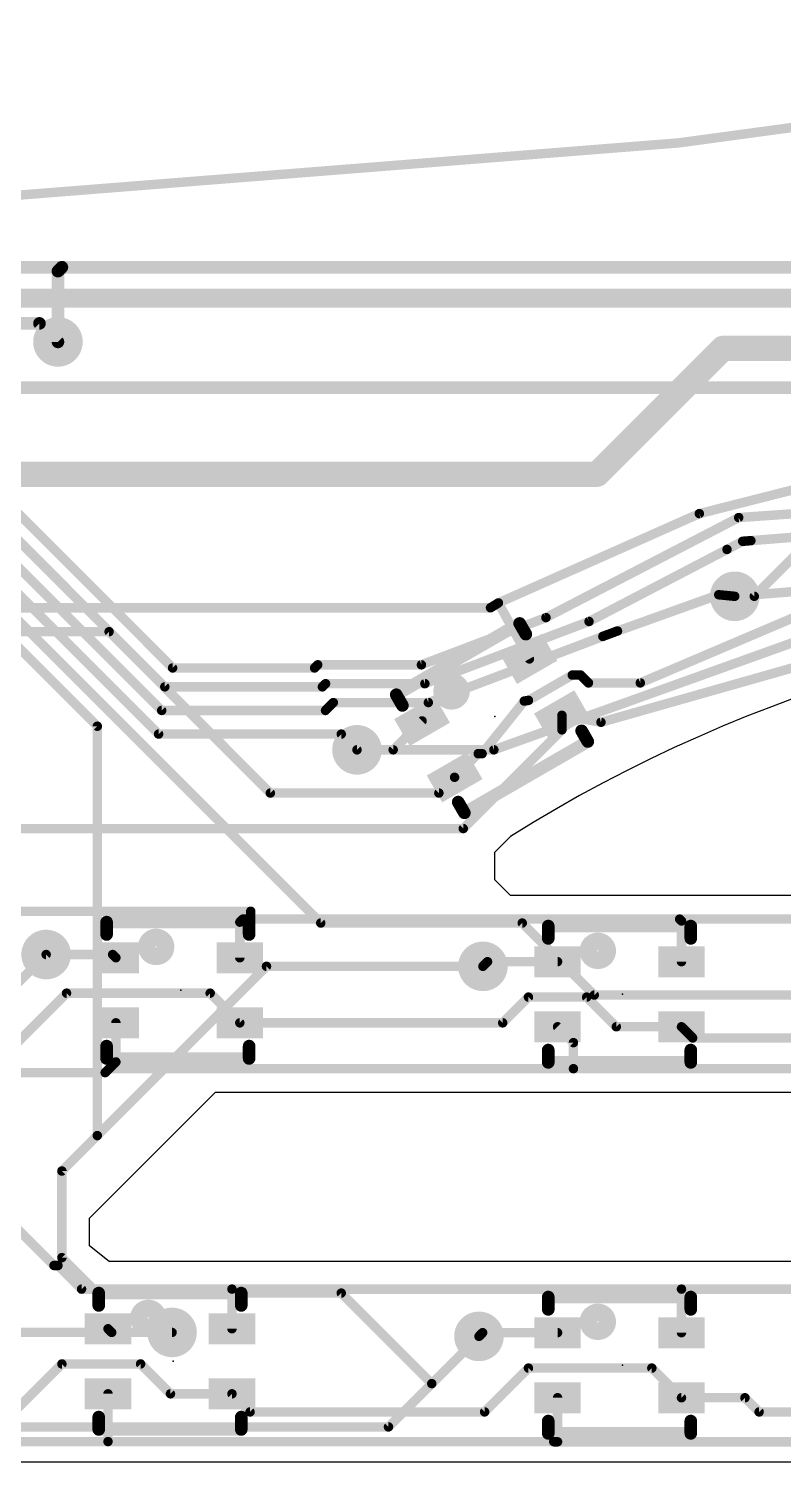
# Model space of a CAD drawing. Extents: x -74 to 74, y -25 to 38.
# Drawn here: x 15.72 to 27.9, y 13.97 to 37.1 of the extents above; entities that cross this region are included whole.
import ezdxf

# ---------------------------------------------------------------- set-up
doc = ezdxf.new("R2010")
doc.units = 0
for name, color, linetype in [('1', 12, 'CONTINUOUS'), ('16', 132, 'CONTINUOUS'), ('18', 110, 'CONTINUOUS'), ('20', 3, 'CONTINUOUS'), ('21', 40, 'CONTINUOUS'), ('23', 40, 'CONTINUOUS')]:
    doc.layers.add(name, color=color, linetype=linetype)

# ---------------------------------------------------------------- blocks, each defined once
blk = doc.blocks.new('RECT')
blk.add_solid([(-0.5, -0.5), (0.5, -0.5), (-0.5, 0.5), (0.5, 0.5)])
blk = doc.blocks.new('ROUNDV')
at = {"const_width": 0.5}
blk.add_lwpolyline([(0, -0.25, 1), (0, 0.25, 1), (0, -0.25)], format="xyb", dxfattribs=at)

msp = doc.modelspace()

# ---------------------------------------------------------------- linework, layer by layer
at = {"layer": '1'}
for points, const_width in [([(6.0012, 32.7487), (54.4368, 32.7487)], 0.3048), ([(11.4508, 32.3423), (15.8941, 32.3423)], 0.2032), ([(15.8941, 32.3423), (16.1925, 32.0438)], 0.2032), ([(24.892, 29.9085), (26.924, 31.9405)], 0.4064), ([(26.924, 31.9405), (53.721, 31.9405)], 0.4064), ([(10.4775, 29.9085), (24.892, 29.9085)], 0.4064), ([(26.543, 29.2735), (29.9777, 30.1465)], 0.1524), ([(23.3002, 27.8332), (26.543, 29.2735)], 0.1524), ([(28.3289, 28.8389), (27.43, 27.94)], 0.1524), ([(27.43, 27.94), (27.1145, 27.94)], 0.1524), ([(23.173, 27.755), (11.9439, 27.755)], 0.1524), ([(23.3002, 27.8332), (23.173, 27.755)], 0.1524), ([(23.8007, 26.9297), (23.3002, 27.8332)], 0.1524), ([(23.3002, 27.8332), (23.3002, 27.8332)], 0.1524), ([(25.5905, 26.543), (28.6007, 27.8246)], 0.1524), ([(11.645, 27.3685), (17.018, 27.3685)], 0.1524), ([(17.018, 27.3685), (19.6202, 24.7663)], 0.1524), ([(24.9555, 25.908), (30.099, 27.3685)], 0.1524), ([(23.7853, 26.2609), (24.4932, 26.6697)], 0.1524), ([(24.4932, 26.6697), (24.6271, 26.6697)], 0.1524), ([(24.6271, 26.6697), (24.7537, 26.543)], 0.1524), ([(24.7537, 26.543), (25.5905, 26.543)], 0.1524), ([(23.7175, 26.2503), (23.0378, 25.4013)], 0.1524), ([(23.7175, 26.2503), (23.7853, 26.2609)], 0.1524), ([(22.0687, 25.9297), (21.6025, 25.4635)], 0.1524), ([(24.9555, 25.908), (24.3257, 26.0203)], 0.1524), ([(24.3257, 26.0203), (24.3257, 25.7862)], 0.1524), ([(24.3257, 25.7862), (22.733, 24.1935)], 0.1524), ([(21.6025, 25.4635), (21.0185, 25.4635)], 0.1524), ([(22.5937, 25.0203), (22.9747, 25.4013)], 0.1524), ([(23.0378, 25.4013), (22.9747, 25.4013)], 0.1524), ([(22.5937, 25.0203), (22.3397, 24.7663)], 0.1524), ([(22.3397, 24.7663), (19.6202, 24.7663)], 0.1524), ([(22.733, 24.1935), (14.7321, 24.1935)], 0.1524), ([(11.811, 22.86), (19.304, 22.86)], 0.1524), ([(19.304, 22.86), (19.304, 22.733)], 0.1524), ([(19.1275, 22.6835), (19.177, 22.733)], 0.1524), ([(19.1275, 22.1095), (19.1275, 22.6835)], 0.1524), ([(19.304, 22.733), (19.177, 22.733)], 0.1524), ([(26.2255, 22.733), (19.304, 22.733)], 0.1524), ([(33.528, 22.733), (26.2255, 22.733)], 0.1524), ([(26.255, 22.7035), (26.2255, 22.733)], 0.1524), ([(26.255, 22.046), (26.255, 22.7035)], 0.1524), ([(17.0755, 22.1615), (16.002, 22.1615)], 0.1524), ([(17.1275, 22.1095), (17.0755, 22.1615)], 0.1524), ([(23.1255, 22.046), (23.0505, 21.971)], 0.1524), ([(24.255, 22.046), (23.1255, 22.046)], 0.1524), ([(15.3543, 20.5613), (16.3311, 21.5381)], 0.1524), ([(16.3311, 21.5381), (18.6489, 21.5381)], 0.1524), ([(18.6489, 21.5381), (19.1275, 21.0595)], 0.1524), ([(23.3702, 21.0595), (23.7853, 21.4746)], 0.1524), ([(23.7853, 21.4746), (24.7247, 21.4746)], 0.1524), ([(24.7247, 21.4746), (25.2033, 20.996)], 0.1524), ([(17.1275, 21.0595), (17.1275, 20.4295)], 0.1524), ([(19.1275, 21.0595), (23.3702, 21.0595)], 0.1524), ([(24.255, 20.996), (24.511, 20.74)], 0.1524), ([(25.2033, 20.996), (26.255, 20.996)], 0.1524), ([(26.255, 20.996), (26.4357, 20.8153)], 0.1524), ([(24.511, 20.74), (24.511, 20.32)], 0.1524), ([(26.4357, 20.8153), (30.2133, 20.8153)], 0.1524), ([(17.018, 20.32), (16.9545, 20.2565)], 0.1524), ([(17.1275, 20.4295), (17.018, 20.32)], 0.1524), ([(24.511, 20.32), (17.018, 20.32)], 0.1524), ([(24.511, 20.32), (31.5595, 20.32)], 0.1524), ([(16.9545, 20.2565), (9.9695, 20.2565)], 0.1524), ([(14.9225, 18.3515), (16.129, 17.145)], 0.1524), ([(16.129, 17.145), (16.1925, 17.145)], 0.1524), ([(16.1925, 17.145), (16.5735, 16.764)], 0.1524), ([(16.5735, 16.764), (19.0005, 16.764)], 0.1524), ([(19.0005, 16.764), (26.255, 16.764)], 0.1524), ([(19.0005, 16.125), (19.0005, 16.764)], 0.1524), ([(26.255, 16.764), (26.255, 16.0615)], 0.1524), ([(26.255, 16.764), (33.401, 16.764)], 0.1524), ([(17.0005, 16.125), (17.06, 16.0655)], 0.1524), ([(18.034, 16.0655), (17.06, 16.0655)], 0.1524), ([(23.0465, 16.0615), (22.987, 16.002)], 0.1524), ([(24.255, 16.0615), (23.0465, 16.0615)], 0.1524), ([(16.256, 15.5575), (15.4178, 14.7193)], 0.1524), ([(16.256, 15.5575), (17.526, 15.5575)], 0.1524), ([(17.526, 15.5575), (18.0085, 15.075)], 0.1524), ([(23.078, 14.7828), (23.7853, 15.4901)], 0.1524), ([(23.7853, 15.4901), (25.7764, 15.4901)], 0.1524), ([(25.7764, 15.4901), (26.255, 15.0115)], 0.1524), ([(17.0005, 15.075), (17.0005, 14.305)], 0.1524), ([(18.0085, 15.075), (19.0005, 15.075)], 0.1524), ([(19.0005, 15.075), (19.2927, 14.7828)], 0.1524), ([(24.255, 15.0115), (24.255, 14.301)], 0.1524), ([(26.255, 15.0115), (27.2795, 15.0115)], 0.1524), ([(27.2795, 15.0115), (27.5082, 14.7828)], 0.1524), ([(19.2927, 14.7828), (23.078, 14.7828)], 0.1524), ([(27.5082, 14.7828), (30.3325, 14.7828)], 0.1524), ([(14.2415, 14.305), (17.0005, 14.305)], 0.1524), ([(17.0005, 14.305), (24.1935, 14.305)], 0.1524), ([(24.1975, 14.301), (24.1935, 14.305)], 0.1524), ([(24.255, 14.301), (24.1975, 14.301)], 0.1524), ([(24.255, 14.301), (31.5095, 14.301)], 0.1524)]:
    msp.add_lwpolyline(points, dxfattribs=dict(at, const_width=const_width))
for points, const_width in [([(15.93, 32.3782, 1), (15.8581, 32.3064)], 0.1016), ([(15.8941, 32.2915, 1), (15.8941, 32.3931)], 0.1016), ([(16.1566, 32.0079, 1), (16.2284, 32.0798)], 0.1016), ([(26.924, 32.0421, 1), (26.924, 31.8389)], 0.2032), ([(26.9958, 31.8687, 1), (26.8522, 32.0123)], 0.2032), ([(24.8202, 29.9803, 1), (24.9638, 29.8367)], 0.2032), ([(24.892, 29.8069, 1), (24.892, 30.0101)], 0.2032), ([(26.5336, 29.3104, 1), (26.5524, 29.2366)], 0.0762), ([(26.5585, 29.2387, 1), (26.5275, 29.3083)], 0.0762), ([(27.1145, 27.9781, 1), (27.1145, 27.9019)], 0.0762), ([(27.4031, 27.9669, 1), (27.457, 27.9131)], 0.0762), ([(27.43, 27.9019, 1), (27.43, 27.9781)], 0.0762), ([(23.153, 27.7875, 1), (23.1929, 27.7226)], 0.0762), ([(23.173, 27.7169, 1), (23.173, 27.7931)], 0.0762), ([(23.3335, 27.8517, 1), (23.2668, 27.8147)], 0.0762), ([(23.2831, 27.8673, 1), (23.3172, 27.7991)], 0.0762), ([(23.2847, 27.868, 1), (23.3157, 27.7984)], 0.0762), ([(23.3201, 27.8007, 1), (23.2802, 27.8657)], 0.0762), ([(23.3172, 27.7992, 1), (23.2832, 27.8673)], 0.0762), ([(17.0449, 27.3954, 1), (16.9911, 27.3416)], 0.0762), ([(17.018, 27.3304, 1), (17.018, 27.4066)], 0.0762), ([(23.7674, 26.9112, 1), (23.834, 26.9481)], 0.0762), ([(24.4932, 26.7078, 1), (24.4932, 26.6316)], 0.0762), ([(24.5122, 26.6367, 1), (24.4741, 26.7026)], 0.0762), ([(24.654, 26.6966, 1), (24.6002, 26.6427)], 0.0762), ([(24.6271, 26.6316, 1), (24.6271, 26.7078)], 0.0762), ([(24.7537, 26.5811, 1), (24.7537, 26.5049)], 0.0762), ([(24.7268, 26.5161, 1), (24.7807, 26.5699)], 0.0762), ([(25.5756, 26.5781, 1), (25.6054, 26.5079)], 0.0762), ([(25.5905, 26.5049, 1), (25.5905, 26.5811)], 0.0762), ([(23.7116, 26.288, 1), (23.7234, 26.2127)], 0.0762), ([(23.7472, 26.2265, 1), (23.6878, 26.2742)], 0.0762), ([(23.7662, 26.2939, 1), (23.8043, 26.2279)], 0.0762), ([(23.7911, 26.2233, 1), (23.7794, 26.2986)], 0.0762), ([(22.0956, 25.9027, 1), (22.0417, 25.9566)], 0.0762), ([(24.3324, 26.0578, 1), (24.319, 25.9828)], 0.0762), ([(24.3638, 26.0203, 1), (24.2876, 26.0203)], 0.0762), ([(24.9451, 25.9447, 1), (24.9659, 25.8713)], 0.0762), ([(24.9488, 25.8705, 1), (24.9622, 25.9455)], 0.0762), ([(24.2876, 25.7862, 1), (24.3638, 25.7862)], 0.0762), ([(24.3527, 25.7593, 1), (24.2988, 25.8132)], 0.0762), ([(21.0185, 25.5016, 1), (21.0185, 25.4254)], 0.0762), ([(21.5756, 25.4904, 1), (21.6295, 25.4366)], 0.0762), ([(21.6025, 25.4254, 1), (21.6025, 25.5016)], 0.0762), ([(22.9747, 25.4394, 1), (22.9747, 25.3632)], 0.0762), ([(23.0016, 25.3744, 1), (22.9477, 25.4283)], 0.0762), ([(23.0081, 25.4251, 1), (23.0675, 25.3775)], 0.0762), ([(23.0378, 25.3632, 1), (23.0378, 25.4394)], 0.0762), ([(22.5667, 25.0473, 1), (22.6206, 24.9934)], 0.0762), ([(22.6206, 24.9934, 1), (22.5667, 25.0473)], 0.0762), ([(19.6202, 24.8044, 1), (19.6202, 24.7282)], 0.0762), ([(19.5932, 24.7394, 1), (19.6471, 24.7933)], 0.0762), ([(22.3127, 24.7933, 1), (22.3666, 24.7394)], 0.0762), ([(22.3397, 24.7282, 1), (22.3397, 24.8044)], 0.0762), ([(22.7061, 24.2204, 1), (22.7599, 24.1666)], 0.0762), ([(22.733, 24.1554, 1), (22.733, 24.2316)], 0.0762), ([(19.3421, 22.86, 1), (19.2659, 22.86)], 0.0762), ([(19.304, 22.8219, 1), (19.304, 22.8981)], 0.0762), ([(19.1656, 22.6835, 1), (19.0894, 22.6835)], 0.0762), ([(19.1006, 22.7104, 1), (19.1544, 22.6566)], 0.0762), ([(19.177, 22.7711, 1), (19.177, 22.6949)], 0.0762), ([(19.2039, 22.7061, 1), (19.1501, 22.7599)], 0.0762), ([(19.304, 22.7711, 1), (19.304, 22.6949)], 0.0762), ([(19.2659, 22.733, 1), (19.3421, 22.733)], 0.0762), ([(19.304, 22.6949, 1), (19.304, 22.7711)], 0.0762), ([(26.2255, 22.7711, 1), (26.2255, 22.6949)], 0.0762), ([(26.2524, 22.7599, 1), (26.1986, 22.7061)], 0.0762), ([(26.2931, 22.7035, 1), (26.2169, 22.7035)], 0.0762), ([(26.2255, 22.6949, 1), (26.2255, 22.7711)], 0.0762), ([(26.2281, 22.6766, 1), (26.2819, 22.7304)], 0.0762), ([(16.002, 22.1996, 1), (16.002, 22.1234)], 0.0762), ([(17.1024, 22.1884, 1), (17.0486, 22.1346)], 0.0762), ([(17.0755, 22.1234, 1), (17.0755, 22.1996)], 0.0762), ([(17.1006, 22.0826, 1), (17.1544, 22.1364)], 0.0762), ([(19.0894, 22.1095, 1), (19.1656, 22.1095)], 0.0762), ([(23.0236, 21.9979, 1), (23.0774, 21.9441)], 0.0762), ([(23.1255, 22.0841, 1), (23.1255, 22.0079)], 0.0762), ([(23.1524, 22.0191, 1), (23.0986, 22.0729)], 0.0762), ([(24.255, 22.0079, 1), (24.255, 22.0841)], 0.0762), ([(26.2169, 22.046, 1), (26.2931, 22.046)], 0.0762), ([(16.3311, 21.5762, 1), (16.3311, 21.5)], 0.0762), ([(16.358, 21.5112, 1), (16.3042, 21.565)], 0.0762), ([(18.6758, 21.565, 1), (18.622, 21.5112)], 0.0762), ([(18.6489, 21.5, 1), (18.6489, 21.5762)], 0.0762), ([(23.7853, 21.5127, 1), (23.7853, 21.4365)], 0.0762), ([(23.8123, 21.4477, 1), (23.7584, 21.5015)], 0.0762), ([(24.7516, 21.5015, 1), (24.6977, 21.4477)], 0.0762), ([(24.7247, 21.4365, 1), (24.7247, 21.5127)], 0.0762), ([(17.1656, 21.0595, 1), (17.0894, 21.0595)], 0.0762), ([(19.1275, 21.0976, 1), (19.1275, 21.0214)], 0.0762), ([(19.1006, 21.0326, 1), (19.1544, 21.0864)], 0.0762), ([(23.3433, 21.0864, 1), (23.3972, 21.0326)], 0.0762), ([(23.3702, 21.0214, 1), (23.3702, 21.0976)], 0.0762), ([(24.2819, 21.0229, 1), (24.2281, 20.9691)], 0.0762), ([(25.2033, 21.0341, 1), (25.2033, 20.9579)], 0.0762), ([(25.1763, 20.9691, 1), (25.2302, 21.0229)], 0.0762), ([(26.2819, 21.0229, 1), (26.2281, 20.9691)], 0.0762), ([(26.255, 20.9579, 1), (26.255, 21.0341)], 0.0762), ([(24.5491, 20.74, 1), (24.4729, 20.74)], 0.0762), ([(26.4357, 20.8534, 1), (26.4357, 20.7772)], 0.0762), ([(26.4088, 20.7884, 1), (26.4626, 20.8422)], 0.0762), ([(24.4841, 20.7131, 1), (24.5379, 20.7669)], 0.0762), ([(17.018, 20.3581, 1), (17.018, 20.2819)], 0.0762), ([(16.9911, 20.3469, 1), (17.0449, 20.2931)], 0.0762), ([(17.0449, 20.2931, 1), (16.9911, 20.3469)], 0.0762), ([(17.0894, 20.4295, 1), (17.1656, 20.4295)], 0.0762), ([(17.1544, 20.4026, 1), (17.1006, 20.4564)], 0.0762), ([(24.511, 20.3581, 1), (24.511, 20.2819)], 0.0762), ([(24.4729, 20.32, 1), (24.5491, 20.32)], 0.0762), ([(24.511, 20.2819, 1), (24.511, 20.3581)], 0.0762), ([(16.9276, 20.2834, 1), (16.9814, 20.2296)], 0.0762), ([(16.9545, 20.2184, 1), (16.9545, 20.2946)], 0.0762), ([(16.129, 17.1831, 1), (16.129, 17.1069)], 0.0762), ([(16.1021, 17.1181, 1), (16.1559, 17.1719)], 0.0762), ([(16.2194, 17.1719, 1), (16.1656, 17.1181)], 0.0762), ([(16.1925, 17.1069, 1), (16.1925, 17.1831)], 0.0762), ([(16.5735, 16.8021, 1), (16.5735, 16.7259)], 0.0762), ([(16.5466, 16.7371, 1), (16.6004, 16.7909)], 0.0762), ([(19.0005, 16.8021, 1), (19.0005, 16.7259)], 0.0762), ([(19.0386, 16.764, 1), (18.9624, 16.764)], 0.0762), ([(19.0005, 16.7259, 1), (19.0005, 16.8021)], 0.0762), ([(26.2931, 16.764, 1), (26.2169, 16.764)], 0.0762), ([(26.255, 16.8021, 1), (26.255, 16.7259)], 0.0762), ([(26.255, 16.7259, 1), (26.255, 16.8021)], 0.0762), ([(17.0274, 16.1519, 1), (16.9736, 16.0981)], 0.0762), ([(17.06, 16.1036, 1), (17.06, 16.0274)], 0.0762), ([(17.0331, 16.0386, 1), (17.0869, 16.0924)], 0.0762), ([(18.034, 16.0274, 1), (18.034, 16.1036)], 0.0762), ([(18.9624, 16.125, 1), (19.0386, 16.125)], 0.0762), ([(22.9601, 16.0289, 1), (23.0139, 15.9751)], 0.0762), ([(23.0465, 16.0996, 1), (23.0465, 16.0234)], 0.0762), ([(23.0734, 16.0346, 1), (23.0196, 16.0884)], 0.0762), ([(24.255, 16.0234, 1), (24.255, 16.0996)], 0.0762), ([(26.2169, 16.0615, 1), (26.2931, 16.0615)], 0.0762), ([(16.256, 15.5956, 1), (16.256, 15.5194)], 0.0762), ([(16.2829, 15.5306, 1), (16.2291, 15.5844)], 0.0762), ([(17.5529, 15.5844, 1), (17.4991, 15.5306)], 0.0762), ([(17.526, 15.5194, 1), (17.526, 15.5956)], 0.0762), ([(23.7853, 15.5282, 1), (23.7853, 15.452)], 0.0762), ([(23.8123, 15.4632, 1), (23.7584, 15.517)], 0.0762), ([(25.8033, 15.517, 1), (25.7495, 15.4632)], 0.0762), ([(25.7764, 15.452, 1), (25.7764, 15.5282)], 0.0762), ([(17.0386, 15.075, 1), (16.9624, 15.075)], 0.0762), ([(18.0085, 15.1131, 1), (18.0085, 15.0369)], 0.0762), ([(17.9816, 15.0481, 1), (18.0354, 15.1019)], 0.0762), ([(19.0274, 15.1019, 1), (18.9736, 15.0481)], 0.0762), ([(19.0005, 15.0369, 1), (19.0005, 15.1131)], 0.0762), ([(24.2931, 15.0115, 1), (24.2169, 15.0115)], 0.0762), ([(26.255, 15.0496, 1), (26.255, 14.9734)], 0.0762), ([(26.2281, 14.9846, 1), (26.2819, 15.0384)], 0.0762), ([(27.3064, 15.0384, 1), (27.2526, 14.9846)], 0.0762), ([(27.2795, 14.9734, 1), (27.2795, 15.0496)], 0.0762), ([(19.2927, 14.8209, 1), (19.2927, 14.7447)], 0.0762), ([(19.2658, 14.7559, 1), (19.3196, 14.8097)], 0.0762), ([(23.0511, 14.8097, 1), (23.105, 14.7559)], 0.0762), ([(23.078, 14.7447, 1), (23.078, 14.8209)], 0.0762), ([(27.5082, 14.8209, 1), (27.5082, 14.7447)], 0.0762), ([(27.4813, 14.7559, 1), (27.5351, 14.8097)], 0.0762), ([(17.0005, 14.3431, 1), (17.0005, 14.2669)], 0.0762), ([(16.9624, 14.305, 1), (17.0386, 14.305)], 0.0762), ([(17.0005, 14.2669, 1), (17.0005, 14.3431)], 0.0762), ([(24.2204, 14.3319, 1), (24.1666, 14.2781)], 0.0762), ([(24.1975, 14.3391, 1), (24.1975, 14.2629)], 0.0762), ([(24.1706, 14.2741, 1), (24.2244, 14.3279)], 0.0762), ([(24.1935, 14.2669, 1), (24.1935, 14.3431)], 0.0762), ([(24.255, 14.3391, 1), (24.255, 14.2629)], 0.0762), ([(24.2169, 14.301, 1), (24.2931, 14.301)], 0.0762), ([(24.255, 14.2629, 1), (24.255, 14.3391)], 0.0762)]:
    msp.add_lwpolyline(points, format="xyb", dxfattribs=dict(at, const_width=const_width))
at = {"layer": '16'}
for points, const_width in [([(16.256, 33.2486), (-13.3553, 33.2486)], 0.2032), ([(16.1925, 33.1851), (16.256, 33.2486)], 0.2032), ([(52.6034, 33.2486), (16.256, 33.2486)], 0.2032), ([(16.1925, 32.0438), (16.1925, 33.1851)], 0.2032), ([(12.3298, 32.4974), (18.043, 26.7843)], 0.1524), ([(17.9167, 26.4795), (12.2322, 32.164)], 0.1524), ([(17.8667, 26.0985), (12.106, 31.8592)], 0.1524), ([(17.8166, 25.7175), (12.0216, 31.5125)], 0.1524), ([(20.4336, 22.6695), (11.8953, 31.2077)], 0.1524), ([(15.113, 31.3055), (53.7845, 31.3055)], 0.2032), ([(11.7691, 30.9029), (16.8275, 25.8445)], 0.1524), ([(27.178, 29.21), (32.639, 29.591)], 0.1524), ([(24.0678, 27.5963), (27.178, 29.21)], 0.1524), ([(27.3756, 28.838), (33.0858, 29.2918)], 0.1524), ([(27.1145, 27.94), (38.8278, 28.8709)], 0.1524), ([(27.2427, 28.8275), (27.3756, 28.838)], 0.1524), ([(24.7633, 27.5339), (26.9901, 28.6957)], 0.1524), ([(26.9901, 28.6957), (27.2427, 28.8275)], 0.1524), ([(25.2225, 27.3795), (26.8562, 27.9651)], 0.1524), ([(26.8562, 27.9651), (27.1145, 27.94)], 0.1524), ([(29.4559, 27.6963), (23.2276, 25.4635)], 0.1524), ([(22.0581, 26.8351), (24.0678, 27.5963)], 0.1524), ([(22.1139, 26.5303), (24.7633, 27.5339)], 0.1524), ([(22.1697, 26.2255), (24.9864, 27.2924)], 0.1524), ([(24.9864, 27.2924), (24.9878, 27.2953)], 0.1524), ([(24.9878, 27.2953), (25.1041, 27.337)], 0.1524), ([(25.1041, 27.337), (25.2196, 27.3808)], 0.1524), ([(25.2196, 27.3808), (25.2225, 27.3795)], 0.1524), ([(18.043, 26.7843), (20.3342, 26.7843)], 0.1524), ([(20.3342, 26.7843), (20.385, 26.8351)], 0.1524), ([(20.385, 26.8351), (22.0581, 26.8351)], 0.1524), ([(20.5112, 26.5303), (20.4604, 26.4795)], 0.1524), ([(22.1139, 26.5303), (20.5112, 26.5303)], 0.1524), ([(20.4604, 26.4795), (17.9167, 26.4795)], 0.1524), ([(20.5105, 26.0985), (17.8667, 26.0985)], 0.1524), ([(20.6375, 26.2255), (20.5105, 26.0985)], 0.1524), ([(20.6375, 26.2255), (22.1697, 26.2255)], 0.1524), ([(16.8275, 25.8445), (16.8275, 19.2405)], 0.1524), ([(20.7645, 25.7175), (17.8166, 25.7175)], 0.1524), ([(21.0185, 25.4635), (20.7645, 25.7175)], 0.1524), ([(21.0185, 25.4635), (23.2276, 25.4635)], 0.1524), ([(23.6855, 22.6695), (20.4336, 22.6695)], 0.1524), ([(24.8476, 21.5075), (23.6855, 22.6695)], 0.1524), ([(16.002, 22.1615), (15.4305, 21.59)], 0.1524), ([(16.8275, 19.2405), (19.558, 21.971)], 0.1524), ([(19.558, 21.971), (23.0505, 21.971)], 0.1524), ([(29.5719, 21.5075), (24.8476, 21.5075)], 0.1524), ([(16.8275, 19.2405), (16.256, 18.669)], 0.1524), ([(16.256, 17.272), (16.256, 18.669)], 0.1524), ([(16.8275, 16.7005), (16.256, 17.272)], 0.1524), ([(20.7645, 16.7005), (16.8275, 16.7005)], 0.1524), ([(22.225, 15.24), (20.7645, 16.7005)], 0.1524), ([(15.5709, 16.0655), (18.034, 16.0655)], 0.1524), ([(22.225, 15.24), (22.987, 16.002)], 0.1524), ([(21.5265, 14.5415), (22.225, 15.24)], 0.1524), ([(14.478, 14.5415), (21.5265, 14.5415)], 0.1524)]:
    msp.add_lwpolyline(points, dxfattribs=dict(at, const_width=const_width))
for points, const_width in [([(16.256, 33.2994, 1), (16.256, 33.1978)], 0.1016), ([(16.2919, 33.2127, 1), (16.2201, 33.2845)], 0.1016), ([(16.256, 33.1978, 1), (16.256, 33.2994)], 0.1016), ([(16.2433, 33.1851, 1), (16.1417, 33.1851)], 0.1016), ([(16.1566, 33.221, 1), (16.2284, 33.1492)], 0.1016), ([(16.1417, 32.0438, 1), (16.2433, 32.0438)], 0.1016), ([(27.1753, 29.248, 1), (27.1807, 29.172)], 0.0762), ([(27.1955, 29.1762, 1), (27.1605, 29.2438)], 0.0762), ([(27.3726, 28.876, 1), (27.3786, 28.8)], 0.0762), ([(27.3786, 28.8, 1), (27.3726, 28.876)], 0.0762), ([(26.9725, 28.7294, 1), (27.0077, 28.6619)], 0.0762), ([(27.0077, 28.6619, 1), (26.9725, 28.7294)], 0.0762), ([(27.2397, 28.8654, 1), (27.2457, 28.7895)], 0.0762), ([(27.2603, 28.7937, 1), (27.2251, 28.8612)], 0.0762), ([(26.8599, 28.003, 1), (26.8525, 27.9272)], 0.0762), ([(26.8691, 27.9293, 1), (26.8434, 28.001)], 0.0762), ([(27.1115, 27.978, 1), (27.1175, 27.902)], 0.0762), ([(27.1108, 27.9021, 1), (27.1182, 27.9779)], 0.0762), ([(24.0502, 27.6301, 1), (24.0853, 27.5625)], 0.0762), ([(24.0813, 27.5607, 1), (24.0543, 27.632)], 0.0762), ([(24.7457, 27.5676, 1), (24.7809, 27.5001)], 0.0762), ([(24.7768, 27.4982, 1), (24.7498, 27.5695)], 0.0762), ([(24.952, 27.3087, 1), (25.0209, 27.2762)], 0.0762), ([(24.9749, 27.3312, 1), (25.0006, 27.2594)], 0.0762), ([(25.0222, 27.2791, 1), (24.9533, 27.3116)], 0.0762), ([(24.9999, 27.2568, 1), (24.9729, 27.3281)], 0.0762), ([(25.0906, 27.3726, 1), (25.1175, 27.3014)], 0.0762), ([(25.1169, 27.3011, 1), (25.0912, 27.3729)], 0.0762), ([(25.2352, 27.4155, 1), (25.204, 27.346)], 0.0762), ([(25.2096, 27.4153, 1), (25.2354, 27.3436)], 0.0762), ([(25.2331, 27.3451, 1), (25.2061, 27.4164)], 0.0762), ([(25.2069, 27.3447, 1), (25.2381, 27.4142)], 0.0762), ([(18.043, 26.8224, 1), (18.043, 26.7462)], 0.0762), ([(18.016, 26.7574, 1), (18.0699, 26.8112)], 0.0762), ([(20.3072, 26.8112, 1), (20.3611, 26.7574)], 0.0762), ([(20.3342, 26.7462, 1), (20.3342, 26.8224)], 0.0762), ([(20.385, 26.8732, 1), (20.385, 26.797)], 0.0762), ([(20.4119, 26.8082, 1), (20.358, 26.862)], 0.0762), ([(22.0446, 26.8707, 1), (22.0716, 26.7995)], 0.0762), ([(22.0581, 26.797, 1), (22.0581, 26.8732)], 0.0762), ([(20.5112, 26.5684, 1), (20.5112, 26.4922)], 0.0762), ([(20.5382, 26.5034, 1), (20.4843, 26.5572)], 0.0762), ([(22.1004, 26.5659, 1), (22.1274, 26.4947)], 0.0762), ([(22.1139, 26.4922, 1), (22.1139, 26.5684)], 0.0762), ([(17.9167, 26.5176, 1), (17.9167, 26.4414)], 0.0762), ([(17.8898, 26.4526, 1), (17.9437, 26.5064)], 0.0762), ([(20.4335, 26.5064, 1), (20.4874, 26.4526)], 0.0762), ([(20.4604, 26.4414, 1), (20.4604, 26.5176)], 0.0762), ([(17.8667, 26.1366, 1), (17.8667, 26.0604)], 0.0762), ([(17.8397, 26.0716, 1), (17.8936, 26.1254)], 0.0762), ([(20.4836, 26.1254, 1), (20.5374, 26.0716)], 0.0762), ([(20.5105, 26.0604, 1), (20.5105, 26.1366)], 0.0762), ([(20.6375, 26.2636, 1), (20.6375, 26.1874)], 0.0762), ([(20.6644, 26.1986, 1), (20.6106, 26.2524)], 0.0762), ([(22.1562, 26.2611, 1), (22.1832, 26.1899)], 0.0762), ([(22.1697, 26.1874, 1), (22.1697, 26.2636)], 0.0762), ([(16.8656, 25.8445, 1), (16.7894, 25.8445)], 0.0762), ([(16.8006, 25.8176, 1), (16.8544, 25.8714)], 0.0762), ([(17.8166, 25.7556, 1), (17.8166, 25.6794)], 0.0762), ([(17.7897, 25.6906, 1), (17.8436, 25.7444)], 0.0762), ([(20.7914, 25.7444, 1), (20.7376, 25.6906)], 0.0762), ([(20.7645, 25.6794, 1), (20.7645, 25.7556)], 0.0762), ([(21.0185, 25.5016, 1), (21.0185, 25.4254)], 0.0762), ([(20.9916, 25.4366, 1), (21.0454, 25.4904)], 0.0762), ([(23.2148, 25.4994, 1), (23.2405, 25.4276)], 0.0762), ([(23.2276, 25.4254, 1), (23.2276, 25.5016)], 0.0762), ([(20.4336, 22.7076, 1), (20.4336, 22.6314)], 0.0762), ([(20.4066, 22.6426, 1), (20.4605, 22.6964)], 0.0762), ([(23.7124, 22.6964, 1), (23.6586, 22.6426)], 0.0762), ([(23.6855, 22.6314, 1), (23.6855, 22.7076)], 0.0762), ([(16.0289, 22.1346, 1), (15.9751, 22.1884)], 0.0762), ([(19.558, 22.0091, 1), (19.558, 21.9329)], 0.0762), ([(19.5849, 21.9441, 1), (19.5311, 21.9979)], 0.0762), ([(23.0505, 21.9329, 1), (23.0505, 22.0091)], 0.0762), ([(24.8476, 21.5456, 1), (24.8476, 21.4694)], 0.0762), ([(24.8206, 21.4805, 1), (24.8745, 21.5344)], 0.0762), ([(16.7894, 19.2405, 1), (16.8656, 19.2405)], 0.0762), ([(16.8006, 19.2674, 1), (16.8544, 19.2136)], 0.0762), ([(16.8544, 19.2136, 1), (16.8006, 19.2674)], 0.0762), ([(16.2941, 18.669, 1), (16.2179, 18.669)], 0.0762), ([(16.2291, 18.6959, 1), (16.2829, 18.6421)], 0.0762), ([(16.2829, 17.2989, 1), (16.2291, 17.2451)], 0.0762), ([(16.2179, 17.272, 1), (16.2941, 17.272)], 0.0762), ([(16.8275, 16.7386, 1), (16.8275, 16.6624)], 0.0762), ([(16.8006, 16.6736, 1), (16.8544, 16.7274)], 0.0762), ([(20.7914, 16.7274, 1), (20.7376, 16.6736)], 0.0762), ([(20.7645, 16.6624, 1), (20.7645, 16.7386)], 0.0762), ([(18.034, 16.0274, 1), (18.034, 16.1036)], 0.0762), ([(23.0139, 15.9751, 1), (22.9601, 16.0289)], 0.0762), ([(22.1981, 15.2669, 1), (22.2519, 15.2131)], 0.0762), ([(22.2519, 15.2131, 1), (22.1981, 15.2669)], 0.0762), ([(22.1981, 15.2131, 1), (22.2519, 15.2669)], 0.0762), ([(21.4996, 14.5684, 1), (21.5534, 14.5146)], 0.0762), ([(21.5265, 14.5034, 1), (21.5265, 14.5796)], 0.0762)]:
    msp.add_lwpolyline(points, format="xyb", dxfattribs=dict(at, const_width=const_width))
at = {"layer": '20'}
for p, q in [((23.241, 23.8125), (23.495, 24.0665)), ((23.241, 23.368), (23.241, 23.8125)), ((23.495, 23.114), (23.241, 23.368)), ((48.895, 23.114), (23.495, 23.114)), ((16.7005, 17.907), (18.7325, 19.939)), ((18.7325, 19.939), (53.594, 19.939)), ((16.7005, 17.4625), (16.7005, 17.907)), ((17.018, 17.2085), (16.7005, 17.4625)), ((55.372, 17.2085), (17.018, 17.2085)), ((57.785, 13.97), (14.605, 13.97))]:
    msp.add_line(p, q, dxfattribs=at)
at = {"layer": '20', "const_width": 0.1524}
msp.add_lwpolyline([(-0.0635, 33.909, 0.0418), (39.243, 37.0205)], format="xyb", dxfattribs=at)
at = {"layer": '20'}
msp.add_arc((36.1407, 3.8867), 23.8147, 57.0735, 122.0735, dxfattribs=at)
at = {"layer": '21', "const_width": 0.2032}
for points in [[(21.6513, 26.3526), (23.6431, 27.5026)], [(23.6431, 27.5026), (23.7431, 27.3294)], [(21.7513, 26.1794), (21.6513, 26.3526)], [(22.7513, 24.4474), (24.7431, 25.5974)], [(24.7431, 25.5974), (24.6431, 25.7706)], [(22.6513, 24.6206), (22.7513, 24.4474)], [(16.9775, 22.4845), (16.9775, 22.6845)], [(16.9775, 22.6845), (19.2775, 22.6845)], [(19.2775, 22.6845), (19.2775, 22.4845)], [(24.105, 22.421), (24.105, 22.621)], [(24.105, 22.621), (26.405, 22.621)], [(26.405, 22.621), (26.405, 22.421)], [(16.9775, 20.6845), (16.9775, 20.4845)], [(16.9775, 20.4845), (19.2775, 20.4845)], [(19.2775, 20.4845), (19.2775, 20.6845)], [(24.105, 20.621), (24.105, 20.421)], [(26.405, 20.421), (26.405, 20.621)], [(24.105, 20.421), (26.405, 20.421)], [(16.8505, 16.5), (16.8505, 16.7)], [(16.8505, 16.7), (19.1505, 16.7)], [(19.1505, 16.7), (19.1505, 16.5)], [(24.105, 16.4365), (24.105, 16.6365)], [(24.105, 16.6365), (26.405, 16.6365)], [(26.405, 16.6365), (26.405, 16.4365)], [(16.8505, 14.7), (16.8505, 14.5)], [(19.1505, 14.5), (19.1505, 14.7)], [(16.8505, 14.5), (19.1505, 14.5)], [(24.105, 14.6365), (24.105, 14.4365)], [(26.405, 14.4365), (26.405, 14.6365)], [(24.105, 14.4365), (26.405, 14.4365)]]:
    msp.add_lwpolyline(points, dxfattribs=at)
at = {"layer": '21'}
for points, const_width in [([(23.6871, 27.528, 1), (23.5991, 27.4772)], 0.1016), ([(23.6685, 27.4586, 1), (23.6177, 27.5466)], 0.1016), ([(23.6991, 27.304, 1), (23.7871, 27.3548)], 0.1016), ([(22.5441, 26.2648, 1), (22.5441, 26.5476, 1), (22.5441, 26.2648)], 0.3048), ([(21.6953, 26.378, 1), (21.6073, 26.3272)], 0.1016), ([(21.6259, 26.3966, 1), (21.6767, 26.3086)], 0.1016), ([(21.7073, 26.154, 1), (21.7953, 26.2048)], 0.1016), ([(24.6871, 25.796, 1), (24.5991, 25.7452)], 0.1016), ([(24.6991, 25.572, 1), (24.7871, 25.6228)], 0.1016), ([(24.7685, 25.5534, 1), (24.7177, 25.6414)], 0.1016), ([(22.6953, 24.646, 1), (22.6073, 24.5952)], 0.1016), ([(22.7259, 24.4914, 1), (22.7767, 24.4034)], 0.1016), ([(22.7073, 24.422, 1), (22.7953, 24.4728)], 0.1016), ([(17.0283, 22.6845, 1), (16.9267, 22.6845)], 0.1016), ([(16.9775, 22.7353, 1), (16.9775, 22.6337)], 0.1016), ([(19.3283, 22.6845, 1), (19.2267, 22.6845)], 0.1016), ([(19.2775, 22.6337, 1), (19.2775, 22.7353)], 0.1016), ([(24.1558, 22.621, 1), (24.0542, 22.621)], 0.1016), ([(24.105, 22.6718, 1), (24.105, 22.5702)], 0.1016), ([(26.4558, 22.621, 1), (26.3542, 22.621)], 0.1016), ([(26.405, 22.5702, 1), (26.405, 22.6718)], 0.1016), ([(16.9267, 22.4845, 1), (17.0283, 22.4845)], 0.1016), ([(17.7775, 22.1431, 1), (17.7775, 22.4259, 1), (17.7775, 22.1431)], 0.3048), ([(19.2267, 22.4845, 1), (19.3283, 22.4845)], 0.1016), ([(24.0542, 22.421, 1), (24.1558, 22.421)], 0.1016), ([(24.905, 22.0796, 1), (24.905, 22.3624, 1), (24.905, 22.0796)], 0.3048), ([(26.3542, 22.421, 1), (26.4558, 22.421)], 0.1016), ([(17.0283, 20.6845, 1), (16.9267, 20.6845)], 0.1016), ([(16.9775, 20.5353, 1), (16.9775, 20.4337)], 0.1016), ([(19.3283, 20.6845, 1), (19.2267, 20.6845)], 0.1016), ([(19.2775, 20.4337, 1), (19.2775, 20.5353)], 0.1016), ([(24.1558, 20.621, 1), (24.0542, 20.621)], 0.1016), ([(26.4558, 20.621, 1), (26.3542, 20.621)], 0.1016), ([(16.9267, 20.4845, 1), (17.0283, 20.4845)], 0.1016), ([(19.2267, 20.4845, 1), (19.3283, 20.4845)], 0.1016), ([(24.105, 20.4718, 1), (24.105, 20.3702)], 0.1016), ([(24.0542, 20.421, 1), (24.1558, 20.421)], 0.1016), ([(26.3542, 20.421, 1), (26.4558, 20.421)], 0.1016), ([(26.405, 20.3702, 1), (26.405, 20.4718)], 0.1016), ([(16.9013, 16.7, 1), (16.7997, 16.7)], 0.1016), ([(16.8505, 16.7508, 1), (16.8505, 16.6492)], 0.1016), ([(19.2013, 16.7, 1), (19.0997, 16.7)], 0.1016), ([(19.1505, 16.6492, 1), (19.1505, 16.7508)], 0.1016), ([(24.1558, 16.6365, 1), (24.0542, 16.6365)], 0.1016), ([(24.105, 16.6873, 1), (24.105, 16.5857)], 0.1016), ([(26.4558, 16.6365, 1), (26.3542, 16.6365)], 0.1016), ([(26.405, 16.5857, 1), (26.405, 16.6873)], 0.1016), ([(16.7997, 16.5, 1), (16.9013, 16.5)], 0.1016), ([(17.6505, 16.1586, 1), (17.6505, 16.4414, 1), (17.6505, 16.1586)], 0.3048), ([(19.0997, 16.5, 1), (19.2013, 16.5)], 0.1016), ([(24.0542, 16.4365, 1), (24.1558, 16.4365)], 0.1016), ([(24.905, 16.0951, 1), (24.905, 16.3779, 1), (24.905, 16.0951)], 0.3048), ([(26.3542, 16.4365, 1), (26.4558, 16.4365)], 0.1016), ([(16.9013, 14.7, 1), (16.7997, 14.7)], 0.1016), ([(19.2013, 14.7, 1), (19.0997, 14.7)], 0.1016), ([(16.8505, 14.5508, 1), (16.8505, 14.4492)], 0.1016), ([(19.1505, 14.4492, 1), (19.1505, 14.5508)], 0.1016), ([(24.1558, 14.6365, 1), (24.0542, 14.6365)], 0.1016), ([(26.4558, 14.6365, 1), (26.3542, 14.6365)], 0.1016), ([(16.7997, 14.5, 1), (16.9013, 14.5)], 0.1016), ([(19.0997, 14.5, 1), (19.2013, 14.5)], 0.1016), ([(24.105, 14.4873, 1), (24.105, 14.3857)], 0.1016), ([(24.0542, 14.4365, 1), (24.1558, 14.4365)], 0.1016), ([(26.3542, 14.4365, 1), (26.4558, 14.4365)], 0.1016), ([(26.405, 14.3857, 1), (26.405, 14.4873)], 0.1016)]:
    msp.add_lwpolyline(points, format="xyb", dxfattribs=dict(at, const_width=const_width))
at = {"layer": '23'}
for p in [(23.2405, 26), (18.1775, 21.5845), (25.305, 21.521), (18.0505, 15.6), (25.305, 15.5365)]:
    msp.add_point(p, dxfattribs=at)

# ---------------------------------------------------------------- block references
at = {"layer": '1', "xscale": 0.75, "yscale": 0.5, "rotation": 30}
for p in [(23.8007, 26.9297), (24.3257, 26.0203), (22.0687, 25.9297), (22.5937, 25.0203)]:
    msp.add_blockref('RECT', p, dxfattribs=at)
at = {"layer": '1', "xscale": 0.75, "yscale": 0.5}
for p in [(17.1275, 22.1095), (19.1275, 22.1095), (24.255, 22.046), (26.255, 22.046), (17.1275, 21.0595), (19.1275, 21.0595), (24.255, 20.996), (26.255, 20.996), (17.0005, 16.125), (19.0005, 16.125), (24.255, 16.0615), (26.255, 16.0615), (17.0005, 15.075), (19.0005, 15.075), (24.255, 15.0115), (26.255, 15.0115)]:
    msp.add_blockref('RECT', p, dxfattribs=at)
at = {"layer": '18', "xscale": 0.8001, "yscale": 0.8001}
for p in [(16.1925, 32.0438), (16.1925, 32.0438), (27.1145, 27.94), (27.1145, 27.94), (21.0185, 25.4635), (21.0185, 25.4635), (16.002, 22.1615), (16.002, 22.1615), (23.0505, 21.971), (23.0505, 21.971), (18.034, 16.0655), (18.034, 16.0655), (22.987, 16.002), (22.987, 16.002)]:
    msp.add_blockref('ROUNDV', p, dxfattribs=at)

doc.saveas('drawing.dxf')
